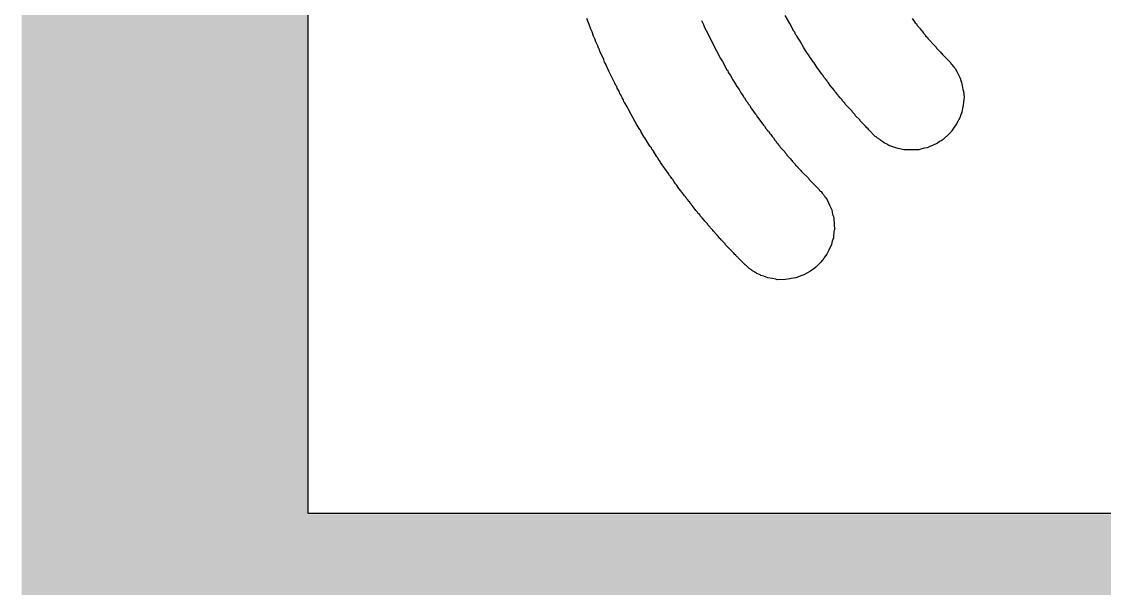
# Model space of a CAD drawing. Header units: millimetres. Extents: x -0.2 to 11.1, y -5.4 to 4.7.
# Drawn here: x -0.02 to 0.1315, y 0.0096 to 0.0889 of the extents above; entities that cross this region are included whole.
import ezdxf

# ---------------------------------------------------------------- set-up
doc = ezdxf.new("R2010")
doc.units = ezdxf.units.MM
doc.header["$MEASUREMENT"] = 0
for name, color, linetype in [('InternalPlane1', 76, 'Continuous'), ('InternalPlane2', 16, 'Continuous'), ('KeepOutLayer', 6, 'Continuous'), ('Mechanical13', 56, 'Continuous'), ('TopLayer', 1, 'Continuous'), ('TopSolder', 216, 'Continuous')]:
    doc.layers.add(name, color=color, linetype=linetype)

msp = doc.modelspace()

# ---------------------------------------------------------------- linework, layer by layer
at = {"layer": 'InternalPlane1'}
for p, q in [((0.0201, 0.0201), (0.0201, 0.22047)), ((2.31455, 0.0201), (0.0201, 0.0201))]:
    msp.add_line(p, q, dxfattribs=at)
at = {"layer": 'InternalPlane1', "const_width": 0.04}
for points in [[(0, 0), (0, 3.6063)], [(0, 0), (3.15748, 0)]]:
    msp.add_lwpolyline(points, dxfattribs=at)
at = {"layer": 'InternalPlane1', "const_width": 0.02}
msp.add_lwpolyline([(-0.01, 0, 1), (0.01, 0, 1)], format="xyb", close=True, dxfattribs=at)
msp.add_lwpolyline([(-0.01, 0, 1), (0.01, 0, 1)], format="xyb", close=True, dxfattribs=at)
at = {"layer": 'InternalPlane2'}
for p, q in [((0.0201, 0.0201), (0.0201, 0.22047)), ((2.31455, 0.0201), (0.0201, 0.0201))]:
    msp.add_line(p, q, dxfattribs=at)
at = {"layer": 'InternalPlane2', "const_width": 0.04}
for points in [[(0, 0), (0, 3.6063)], [(0, 0), (3.15748, 0)]]:
    msp.add_lwpolyline(points, dxfattribs=at)
at = {"layer": 'InternalPlane2', "const_width": 0.02}
msp.add_lwpolyline([(-0.01, 0, 1), (0.01, 0, 1)], format="xyb", close=True, dxfattribs=at)
msp.add_lwpolyline([(-0.01, 0, 1), (0.01, 0, 1)], format="xyb", close=True, dxfattribs=at)
at = {"layer": 'KeepOutLayer', "const_width": 0.01}
msp.add_lwpolyline([(0, 0), (0, 3.6063)], dxfattribs=at)
at = {"layer": 'Mechanical13', "const_width": 0.016}
msp.add_lwpolyline([(-0.00787, -0.00787), (-0.00787, 0.24016)], dxfattribs=at)
at = {"layer": 'TopLayer'}
for p, q in [((0.08748, 0.0886), (0.08685, 0.08974)), ((0.05935, 0.08873), (0.05909, 0.0893)), ((0.05941, 0.08848), (0.05935, 0.08873)), ((0.05966, 0.08784), (0.05941, 0.08848)), ((0.07515, 0.08905), (0.07541, 0.08848)), ((0.07541, 0.08848), (0.07556, 0.08807)), ((0.07556, 0.08807), (0.07578, 0.08765)), ((0.08805, 0.08753), (0.08748, 0.0886)), ((0.10461, 0.0893), (0.10506, 0.08873)), ((0.10506, 0.08873), (0.10518, 0.0886)), ((0.10518, 0.0886), (0.10537, 0.08829)), ((0.10537, 0.08829), (0.10563, 0.08803)), ((0.10563, 0.08803), (0.10569, 0.08791)), ((0.10569, 0.08791), (0.10594, 0.08765)), ((0.05982, 0.08743), (0.05966, 0.08784)), ((0.06004, 0.08683), (0.05982, 0.08743)), ((0.0602, 0.08649), (0.06004, 0.08683)), ((0.06036, 0.08607), (0.0602, 0.08649)), ((0.07578, 0.08765), (0.07724, 0.08481)), ((0.08818, 0.0874), (0.08805, 0.08753)), ((0.0883, 0.08709), (0.08818, 0.0874)), ((0.08843, 0.08696), (0.0883, 0.08709)), ((0.08849, 0.08683), (0.08843, 0.08696)), ((0.08894, 0.08614), (0.08849, 0.08683)), ((0.10594, 0.08765), (0.10601, 0.08753)), ((0.10601, 0.08753), (0.10613, 0.0874)), ((0.10613, 0.0874), (0.1062, 0.08728)), ((0.1062, 0.08728), (0.10645, 0.08702)), ((0.10645, 0.08702), (0.10651, 0.0869)), ((0.10651, 0.0869), (0.10676, 0.08664)), ((0.10676, 0.08664), (0.10683, 0.08652)), ((0.10683, 0.08652), (0.10727, 0.08607)), ((0.06061, 0.08551), (0.06036, 0.08607)), ((0.06074, 0.08519), (0.06061, 0.08551)), ((0.06083, 0.08509), (0.06074, 0.08519)), ((0.06093, 0.08475), (0.06083, 0.08509)), ((0.08947, 0.08522), (0.08894, 0.08614)), ((0.08979, 0.08471), (0.08947, 0.08522)), ((0.10727, 0.08607), (0.10733, 0.08595)), ((0.10733, 0.08595), (0.10797, 0.08532)), ((0.10797, 0.08532), (0.10803, 0.08519)), ((0.10803, 0.08519), (0.1086, 0.08462)), ((0.06146, 0.08358), (0.06093, 0.08475)), ((0.06156, 0.08323), (0.06146, 0.08358)), ((0.07724, 0.08481), (0.07781, 0.08373)), ((0.07781, 0.08373), (0.07806, 0.08329)), ((0.0902, 0.08411), (0.08979, 0.08471)), ((0.09026, 0.08399), (0.0902, 0.08411)), ((0.09058, 0.08355), (0.09026, 0.08399)), ((0.09064, 0.08342), (0.09058, 0.08355)), ((0.09083, 0.08323), (0.09064, 0.08342)), ((0.1086, 0.08462), (0.10866, 0.08449)), ((0.10866, 0.08449), (0.10879, 0.08443)), ((0.10879, 0.08443), (0.10885, 0.0843)), ((0.10885, 0.0843), (0.10999, 0.08317)), ((0.06175, 0.08291), (0.06156, 0.08323)), ((0.06181, 0.08279), (0.06175, 0.08291)), ((0.06219, 0.08196), (0.06181, 0.08279)), ((0.06301, 0.08026), (0.06219, 0.08196)), ((0.07806, 0.08329), (0.07869, 0.08215)), ((0.07869, 0.08215), (0.07882, 0.08203)), ((0.07882, 0.08203), (0.07888, 0.08177)), ((0.0909, 0.0831), (0.09083, 0.08323)), ((0.09121, 0.08266), (0.0909, 0.0831)), ((0.09127, 0.08253), (0.09121, 0.08266)), ((0.09191, 0.08165), (0.09127, 0.08253)), ((0.10999, 0.08317), (0.11005, 0.08304)), ((0.11005, 0.08304), (0.11024, 0.08285)), ((0.11024, 0.08285), (0.1103, 0.08272)), ((0.1103, 0.08272), (0.11043, 0.0826)), ((0.11043, 0.0826), (0.11049, 0.08247)), ((0.11049, 0.08247), (0.11062, 0.08234)), ((0.11062, 0.08234), (0.11087, 0.0819)), ((0.11087, 0.0819), (0.11132, 0.08095)), ((0.07888, 0.08177), (0.0792, 0.08133)), ((0.0792, 0.08133), (0.07951, 0.08076)), ((0.07951, 0.08076), (0.07977, 0.08038)), ((0.07977, 0.08038), (0.08008, 0.07981)), ((0.09197, 0.08152), (0.09191, 0.08165)), ((0.0921, 0.0814), (0.09197, 0.08152)), ((0.09229, 0.08108), (0.0921, 0.0814)), ((0.09248, 0.08089), (0.09229, 0.08108)), ((0.09254, 0.08076), (0.09248, 0.08089)), ((0.09267, 0.08064), (0.09254, 0.08076)), ((0.09273, 0.08051), (0.09267, 0.08064)), ((0.09292, 0.08032), (0.09273, 0.08051)), ((0.09314, 0.07997), (0.09292, 0.08032)), ((0.11132, 0.08095), (0.11144, 0.08064)), ((0.11144, 0.08064), (0.11151, 0.08038)), ((0.11151, 0.08038), (0.11157, 0.08019)), ((0.06314, 0.07994), (0.06301, 0.08026)), ((0.06327, 0.07981), (0.06314, 0.07994)), ((0.06333, 0.07956), (0.06327, 0.07981)), ((0.06365, 0.07906), (0.06333, 0.07956)), ((0.06371, 0.0788), (0.06365, 0.07906)), ((0.06387, 0.07865), (0.06371, 0.0788)), ((0.08008, 0.07981), (0.0804, 0.07937)), ((0.0804, 0.07937), (0.08065, 0.07893)), ((0.08065, 0.07893), (0.08097, 0.07849)), ((0.09346, 0.07959), (0.09314, 0.07997)), ((0.09374, 0.07925), (0.09346, 0.07959)), ((0.0938, 0.07912), (0.09374, 0.07925)), ((0.09396, 0.07896), (0.0938, 0.07912)), ((0.09425, 0.07861), (0.09396, 0.07896)), ((0.11157, 0.08019), (0.11163, 0.07994)), ((0.11163, 0.07994), (0.11173, 0.0794)), ((0.11173, 0.0794), (0.11179, 0.07915)), ((0.11179, 0.07915), (0.11189, 0.0783)), ((0.06402, 0.07823), (0.06387, 0.07865)), ((0.06421, 0.07792), (0.06402, 0.07823)), ((0.06428, 0.07767), (0.06421, 0.07792)), ((0.0644, 0.07754), (0.06428, 0.07767)), ((0.06472, 0.07697), (0.0644, 0.07754)), ((0.08097, 0.07849), (0.08103, 0.07836)), ((0.08103, 0.07836), (0.08116, 0.07823)), ((0.08116, 0.07823), (0.08141, 0.07779)), ((0.08141, 0.07779), (0.08154, 0.07767)), ((0.08154, 0.07767), (0.08173, 0.07735)), ((0.08173, 0.07735), (0.08185, 0.07722)), ((0.09431, 0.07849), (0.09425, 0.07861)), ((0.09456, 0.07823), (0.09431, 0.07849)), ((0.09463, 0.07811), (0.09456, 0.07823)), ((0.09481, 0.07792), (0.09463, 0.07811)), ((0.09488, 0.07779), (0.09481, 0.07792)), ((0.09519, 0.07748), (0.09488, 0.07779)), ((0.09526, 0.07735), (0.09519, 0.07748)), ((0.09576, 0.07684), (0.09526, 0.07735)), ((0.11182, 0.07767), (0.11176, 0.07722)), ((0.11189, 0.0783), (0.11182, 0.07767)), ((0.06529, 0.0759), (0.06472, 0.07697)), ((0.06554, 0.07545), (0.06529, 0.0759)), ((0.08185, 0.07722), (0.08211, 0.07678)), ((0.08211, 0.07678), (0.08252, 0.07618)), ((0.08252, 0.07618), (0.08268, 0.07596)), ((0.08268, 0.07596), (0.0828, 0.07583)), ((0.0828, 0.07583), (0.08299, 0.07552)), ((0.09583, 0.07672), (0.09576, 0.07684)), ((0.09621, 0.07634), (0.09583, 0.07672)), ((0.09627, 0.07621), (0.09621, 0.07634)), ((0.09665, 0.07583), (0.09627, 0.07621)), ((0.09671, 0.07571), (0.09665, 0.07583)), ((0.11138, 0.07577), (0.11132, 0.07552)), ((0.11151, 0.07608), (0.11138, 0.07577)), ((0.11157, 0.07621), (0.11151, 0.07608)), ((0.1117, 0.07697), (0.11157, 0.07621)), ((0.11176, 0.07722), (0.1117, 0.07697)), ((0.06586, 0.07488), (0.06554, 0.07545)), ((0.06611, 0.07444), (0.06586, 0.07488)), ((0.06643, 0.07394), (0.06611, 0.07444)), ((0.08299, 0.07552), (0.08359, 0.07473)), ((0.08359, 0.07473), (0.08381, 0.07438)), ((0.08381, 0.07438), (0.08394, 0.07425)), ((0.08394, 0.07425), (0.08413, 0.07394)), ((0.09728, 0.07514), (0.09671, 0.07571)), ((0.09734, 0.07501), (0.09728, 0.07514)), ((0.0981, 0.07425), (0.09734, 0.07501)), ((0.09826, 0.07403), (0.0981, 0.07425)), ((0.11081, 0.07457), (0.1104, 0.07397)), ((0.11132, 0.07552), (0.11081, 0.07457)), ((0.06649, 0.07381), (0.06643, 0.07394)), ((0.06662, 0.07368), (0.06649, 0.07381)), ((0.06668, 0.07343), (0.06662, 0.07368)), ((0.06681, 0.0733), (0.06668, 0.07343)), ((0.06712, 0.07273), (0.06681, 0.0733)), ((0.06719, 0.07261), (0.06712, 0.07273)), ((0.08413, 0.07394), (0.08432, 0.07375)), ((0.08432, 0.07375), (0.08438, 0.07362)), ((0.08438, 0.07362), (0.08451, 0.07356)), ((0.08451, 0.07356), (0.0847, 0.07324)), ((0.0847, 0.07324), (0.08483, 0.07311)), ((0.08483, 0.07311), (0.08502, 0.0728)), ((0.08502, 0.0728), (0.0852, 0.07261)), ((0.09848, 0.07387), (0.09826, 0.07403)), ((0.09855, 0.07375), (0.09848, 0.07387)), ((0.09946, 0.07283), (0.09855, 0.07375)), ((0.09959, 0.07277), (0.09946, 0.07283)), ((0.09978, 0.07258), (0.09959, 0.07277)), ((0.10932, 0.07277), (0.10895, 0.07239)), ((0.10945, 0.07283), (0.10932, 0.07277)), ((0.10999, 0.07337), (0.10945, 0.07283)), ((0.11005, 0.07349), (0.10999, 0.07337)), ((0.11018, 0.07362), (0.11005, 0.07349)), ((0.1104, 0.07397), (0.11018, 0.07362)), ((0.0675, 0.07216), (0.06719, 0.07261)), ((0.06776, 0.07172), (0.0675, 0.07216)), ((0.06794, 0.07141), (0.06776, 0.07172)), ((0.06813, 0.07122), (0.06794, 0.07141)), ((0.0682, 0.07103), (0.06813, 0.07122)), ((0.0852, 0.07261), (0.08539, 0.07229)), ((0.08539, 0.07229), (0.08558, 0.0721)), ((0.08558, 0.0721), (0.08565, 0.07198)), ((0.08565, 0.07198), (0.08584, 0.07179)), ((0.08584, 0.07179), (0.0859, 0.07166)), ((0.0859, 0.07166), (0.08609, 0.07147)), ((0.08609, 0.07147), (0.08615, 0.07134)), ((0.08615, 0.07134), (0.08653, 0.07096)), ((0.10009, 0.07239), (0.09978, 0.07258)), ((0.10022, 0.07226), (0.10009, 0.07239)), ((0.10054, 0.07207), (0.10022, 0.07226)), ((0.10069, 0.07191), (0.10054, 0.07207)), ((0.10111, 0.07175), (0.10069, 0.07191)), ((0.10123, 0.07163), (0.10111, 0.07175)), ((0.10136, 0.07156), (0.10123, 0.07163)), ((0.10164, 0.07147), (0.10136, 0.07156)), ((0.10234, 0.07122), (0.10164, 0.07147)), ((0.10265, 0.07115), (0.10234, 0.07122)), ((0.10673, 0.07125), (0.10635, 0.07118)), ((0.10708, 0.07141), (0.10673, 0.07125)), ((0.10749, 0.07156), (0.10708, 0.07141)), ((0.10819, 0.07188), (0.10749, 0.07156)), ((0.10844, 0.07213), (0.10819, 0.07188)), ((0.10869, 0.0722), (0.10844, 0.07213)), ((0.10882, 0.07232), (0.10869, 0.0722)), ((0.10895, 0.07239), (0.10882, 0.07232)), ((0.06839, 0.07084), (0.0682, 0.07103)), ((0.06889, 0.06995), (0.06839, 0.07084)), ((0.06902, 0.06983), (0.06889, 0.06995)), ((0.06908, 0.0697), (0.06902, 0.06983)), ((0.06934, 0.06932), (0.06908, 0.0697)), ((0.08653, 0.07096), (0.0866, 0.07084)), ((0.0866, 0.07084), (0.08679, 0.07065)), ((0.08679, 0.07065), (0.08685, 0.07052)), ((0.08685, 0.07052), (0.08704, 0.07033)), ((0.08704, 0.07033), (0.0871, 0.0702)), ((0.0871, 0.0702), (0.08761, 0.0697)), ((0.08761, 0.0697), (0.08767, 0.06957)), ((0.10291, 0.07109), (0.10265, 0.07115)), ((0.10326, 0.071), (0.10291, 0.07109)), ((0.10344, 0.07093), (0.10326, 0.071)), ((0.10556, 0.07096), (0.10344, 0.07093)), ((0.10582, 0.07103), (0.10556, 0.07096)), ((0.10616, 0.07112), (0.10582, 0.07103)), ((0.10635, 0.07118), (0.10616, 0.07112)), ((0.0694, 0.06919), (0.06934, 0.06932)), ((0.07047, 0.06768), (0.0694, 0.06919)), ((0.08767, 0.06957), (0.0878, 0.06945)), ((0.0878, 0.06945), (0.08786, 0.06932)), ((0.08786, 0.06932), (0.08824, 0.06894)), ((0.08824, 0.06894), (0.0883, 0.06881)), ((0.0883, 0.06881), (0.08856, 0.06862)), ((0.08856, 0.06862), (0.08862, 0.0685)), ((0.08862, 0.0685), (0.08906, 0.06806)), ((0.07066, 0.06736), (0.07047, 0.06768)), ((0.07079, 0.06723), (0.07066, 0.06736)), ((0.07098, 0.06692), (0.07079, 0.06723)), ((0.07111, 0.06679), (0.07098, 0.06692)), ((0.0713, 0.06647), (0.07111, 0.06679)), ((0.08906, 0.06806), (0.08912, 0.06793)), ((0.08912, 0.06793), (0.09014, 0.06692)), ((0.09014, 0.06692), (0.0902, 0.06679)), ((0.0902, 0.06679), (0.09159, 0.0654)), ((0.07142, 0.06635), (0.0713, 0.06647)), ((0.07149, 0.06622), (0.07142, 0.06635)), ((0.07164, 0.06606), (0.07149, 0.06622)), ((0.07196, 0.06556), (0.07164, 0.06606)), ((0.07224, 0.06521), (0.07196, 0.06556)), ((0.07269, 0.06464), (0.07224, 0.06521)), ((0.09159, 0.0654), (0.09165, 0.06527)), ((0.09165, 0.06527), (0.09175, 0.06518)), ((0.09175, 0.06518), (0.09187, 0.06512)), ((0.07275, 0.06451), (0.07269, 0.06464)), ((0.07294, 0.06433), (0.07275, 0.06451)), ((0.073, 0.0642), (0.07294, 0.06433)), ((0.07319, 0.06401), (0.073, 0.0642)), ((0.07363, 0.06344), (0.07319, 0.06401)), ((0.09187, 0.06512), (0.09203, 0.06489)), ((0.09203, 0.06489), (0.09216, 0.06477)), ((0.09216, 0.06477), (0.09222, 0.06464)), ((0.09222, 0.06464), (0.09235, 0.06451)), ((0.09235, 0.06451), (0.09241, 0.06439)), ((0.09241, 0.06439), (0.09254, 0.06426)), ((0.09254, 0.06426), (0.09273, 0.06395)), ((0.09273, 0.06395), (0.09311, 0.06312)), ((0.0737, 0.06331), (0.07363, 0.06344)), ((0.07382, 0.06319), (0.0737, 0.06331)), ((0.07398, 0.06297), (0.07382, 0.06319)), ((0.07427, 0.06262), (0.07398, 0.06297)), ((0.07433, 0.06249), (0.07427, 0.06262)), ((0.07458, 0.06224), (0.07433, 0.06249)), ((0.07465, 0.06211), (0.07458, 0.06224)), ((0.09311, 0.06312), (0.09336, 0.06255)), ((0.09336, 0.06255), (0.09342, 0.0623)), ((0.09342, 0.0623), (0.09349, 0.06192)), ((0.0749, 0.06186), (0.07465, 0.06211)), ((0.07496, 0.06173), (0.0749, 0.06186)), ((0.07515, 0.06154), (0.07496, 0.06173)), ((0.07522, 0.06142), (0.07515, 0.06154)), ((0.07553, 0.0611), (0.07522, 0.06142)), ((0.07559, 0.06097), (0.07553, 0.0611)), ((0.07597, 0.06059), (0.07559, 0.06097)), ((0.09349, 0.06192), (0.09361, 0.06161)), ((0.09361, 0.06161), (0.09368, 0.06135)), ((0.09368, 0.06135), (0.09374, 0.05977)), ((0.07604, 0.06047), (0.07597, 0.06059)), ((0.07635, 0.06015), (0.07604, 0.06047)), ((0.07642, 0.06003), (0.07635, 0.06015)), ((0.07673, 0.05971), (0.07642, 0.06003)), ((0.0768, 0.05958), (0.07673, 0.05971)), ((0.0773, 0.05908), (0.0768, 0.05958)), ((0.09368, 0.05958), (0.09361, 0.05863)), ((0.09374, 0.05977), (0.09368, 0.05958)), ((0.07737, 0.05895), (0.0773, 0.05908)), ((0.07762, 0.0587), (0.07737, 0.05895)), ((0.07768, 0.05857), (0.07762, 0.0587)), ((0.07781, 0.05851), (0.07768, 0.05857)), ((0.07787, 0.05838), (0.07781, 0.05851)), ((0.07844, 0.05781), (0.07787, 0.05838)), ((0.0785, 0.05769), (0.07844, 0.05781)), ((0.07964, 0.05655), (0.0785, 0.05769)), ((0.09333, 0.05772), (0.09298, 0.05693)), ((0.09342, 0.05819), (0.09333, 0.05772)), ((0.09361, 0.05863), (0.09342, 0.05819)), ((0.0798, 0.05633), (0.07964, 0.05655)), ((0.07993, 0.05626), (0.0798, 0.05633)), ((0.07996, 0.05617), (0.07993, 0.05626)), ((0.08012, 0.05601), (0.07996, 0.05617)), ((0.09267, 0.05636), (0.09235, 0.05592)), ((0.09298, 0.05693), (0.09267, 0.05636)), ((0.08024, 0.05595), (0.08012, 0.05601)), ((0.08027, 0.05585), (0.08024, 0.05595)), ((0.08132, 0.05481), (0.08027, 0.05585)), ((0.08144, 0.05475), (0.08132, 0.05481)), ((0.08182, 0.05437), (0.08144, 0.05475)), ((0.09112, 0.05456), (0.09086, 0.0543)), ((0.09124, 0.05462), (0.09112, 0.05456)), ((0.09191, 0.05528), (0.09124, 0.05462)), ((0.09197, 0.05541), (0.09191, 0.05528)), ((0.0921, 0.05554), (0.09197, 0.05541)), ((0.09216, 0.05566), (0.0921, 0.05554)), ((0.09229, 0.05579), (0.09216, 0.05566)), ((0.09235, 0.05592), (0.09229, 0.05579)), ((0.08214, 0.05418), (0.08182, 0.05437)), ((0.08226, 0.05405), (0.08214, 0.05418)), ((0.08239, 0.05399), (0.08226, 0.05405)), ((0.08277, 0.05374), (0.08239, 0.05399)), ((0.0829, 0.05367), (0.08277, 0.05374)), ((0.08334, 0.05348), (0.0829, 0.05367)), ((0.08343, 0.05339), (0.08334, 0.05348)), ((0.08385, 0.05329), (0.08343, 0.05339)), ((0.08441, 0.05304), (0.08385, 0.05329)), ((0.08505, 0.05298), (0.08441, 0.05304)), ((0.08833, 0.05304), (0.0877, 0.05298)), ((0.08916, 0.05336), (0.08833, 0.05304)), ((0.08947, 0.05348), (0.08916, 0.05336)), ((0.09029, 0.05392), (0.08947, 0.05348)), ((0.09074, 0.05424), (0.09029, 0.05392)), ((0.09086, 0.0543), (0.09074, 0.05424)), ((0.08555, 0.05285), (0.08505, 0.05298)), ((0.08574, 0.05279), (0.08555, 0.05285)), ((0.08691, 0.05282), (0.08574, 0.05279)), ((0.08751, 0.05291), (0.08691, 0.05282)), ((0.0877, 0.05298), (0.08751, 0.05291))]:
    msp.add_line(p, q, dxfattribs=at)
at = {"layer": 'TopSolder'}
for p, q in [((0.08748, 0.0886), (0.08685, 0.08974)), ((0.05935, 0.08873), (0.05909, 0.0893)), ((0.05941, 0.08848), (0.05935, 0.08873)), ((0.05966, 0.08784), (0.05941, 0.08848)), ((0.07515, 0.08905), (0.07541, 0.08848)), ((0.07541, 0.08848), (0.07556, 0.08807)), ((0.07556, 0.08807), (0.07578, 0.08765)), ((0.08805, 0.08753), (0.08748, 0.0886)), ((0.10461, 0.0893), (0.10506, 0.08873)), ((0.10506, 0.08873), (0.10518, 0.0886)), ((0.10518, 0.0886), (0.10537, 0.08829)), ((0.10537, 0.08829), (0.10563, 0.08803)), ((0.10563, 0.08803), (0.10569, 0.08791)), ((0.10569, 0.08791), (0.10594, 0.08765)), ((0.05982, 0.08743), (0.05966, 0.08784)), ((0.06004, 0.08683), (0.05982, 0.08743)), ((0.0602, 0.08649), (0.06004, 0.08683)), ((0.06036, 0.08607), (0.0602, 0.08649)), ((0.07578, 0.08765), (0.07724, 0.08481)), ((0.08818, 0.0874), (0.08805, 0.08753)), ((0.0883, 0.08709), (0.08818, 0.0874)), ((0.08843, 0.08696), (0.0883, 0.08709)), ((0.08849, 0.08683), (0.08843, 0.08696)), ((0.08894, 0.08614), (0.08849, 0.08683)), ((0.10594, 0.08765), (0.10601, 0.08753)), ((0.10601, 0.08753), (0.10613, 0.0874)), ((0.10613, 0.0874), (0.1062, 0.08728)), ((0.1062, 0.08728), (0.10645, 0.08702)), ((0.10645, 0.08702), (0.10651, 0.0869)), ((0.10651, 0.0869), (0.10676, 0.08664)), ((0.10676, 0.08664), (0.10683, 0.08652)), ((0.10683, 0.08652), (0.10727, 0.08607)), ((0.06061, 0.08551), (0.06036, 0.08607)), ((0.06074, 0.08519), (0.06061, 0.08551)), ((0.06083, 0.08509), (0.06074, 0.08519)), ((0.06093, 0.08475), (0.06083, 0.08509)), ((0.08947, 0.08522), (0.08894, 0.08614)), ((0.08979, 0.08471), (0.08947, 0.08522)), ((0.10727, 0.08607), (0.10733, 0.08595)), ((0.10733, 0.08595), (0.10797, 0.08532)), ((0.10797, 0.08532), (0.10803, 0.08519)), ((0.10803, 0.08519), (0.1086, 0.08462)), ((0.06146, 0.08358), (0.06093, 0.08475)), ((0.06156, 0.08323), (0.06146, 0.08358)), ((0.07724, 0.08481), (0.07781, 0.08373)), ((0.07781, 0.08373), (0.07806, 0.08329)), ((0.0902, 0.08411), (0.08979, 0.08471)), ((0.09026, 0.08399), (0.0902, 0.08411)), ((0.09058, 0.08355), (0.09026, 0.08399)), ((0.09064, 0.08342), (0.09058, 0.08355)), ((0.09083, 0.08323), (0.09064, 0.08342)), ((0.1086, 0.08462), (0.10866, 0.08449)), ((0.10866, 0.08449), (0.10879, 0.08443)), ((0.10879, 0.08443), (0.10885, 0.0843)), ((0.10885, 0.0843), (0.10999, 0.08317)), ((0.06175, 0.08291), (0.06156, 0.08323)), ((0.06181, 0.08279), (0.06175, 0.08291)), ((0.06219, 0.08196), (0.06181, 0.08279)), ((0.06301, 0.08026), (0.06219, 0.08196)), ((0.07806, 0.08329), (0.07869, 0.08215)), ((0.07869, 0.08215), (0.07882, 0.08203)), ((0.07882, 0.08203), (0.07888, 0.08177)), ((0.0909, 0.0831), (0.09083, 0.08323)), ((0.09121, 0.08266), (0.0909, 0.0831)), ((0.09127, 0.08253), (0.09121, 0.08266)), ((0.09191, 0.08165), (0.09127, 0.08253)), ((0.10999, 0.08317), (0.11005, 0.08304)), ((0.11005, 0.08304), (0.11024, 0.08285)), ((0.11024, 0.08285), (0.1103, 0.08272)), ((0.1103, 0.08272), (0.11043, 0.0826)), ((0.11043, 0.0826), (0.11049, 0.08247)), ((0.11049, 0.08247), (0.11062, 0.08234)), ((0.11062, 0.08234), (0.11087, 0.0819)), ((0.11087, 0.0819), (0.11132, 0.08095)), ((0.07888, 0.08177), (0.0792, 0.08133)), ((0.0792, 0.08133), (0.07951, 0.08076)), ((0.07951, 0.08076), (0.07977, 0.08038)), ((0.07977, 0.08038), (0.08008, 0.07981)), ((0.09197, 0.08152), (0.09191, 0.08165)), ((0.0921, 0.0814), (0.09197, 0.08152)), ((0.09229, 0.08108), (0.0921, 0.0814)), ((0.09248, 0.08089), (0.09229, 0.08108)), ((0.09254, 0.08076), (0.09248, 0.08089)), ((0.09267, 0.08064), (0.09254, 0.08076)), ((0.09273, 0.08051), (0.09267, 0.08064)), ((0.09292, 0.08032), (0.09273, 0.08051)), ((0.09314, 0.07997), (0.09292, 0.08032)), ((0.11132, 0.08095), (0.11144, 0.08064)), ((0.11144, 0.08064), (0.11151, 0.08038)), ((0.11151, 0.08038), (0.11157, 0.08019)), ((0.06314, 0.07994), (0.06301, 0.08026)), ((0.06327, 0.07981), (0.06314, 0.07994)), ((0.06333, 0.07956), (0.06327, 0.07981)), ((0.06365, 0.07906), (0.06333, 0.07956)), ((0.06371, 0.0788), (0.06365, 0.07906)), ((0.06387, 0.07865), (0.06371, 0.0788)), ((0.08008, 0.07981), (0.0804, 0.07937)), ((0.0804, 0.07937), (0.08065, 0.07893)), ((0.08065, 0.07893), (0.08097, 0.07849)), ((0.09346, 0.07959), (0.09314, 0.07997)), ((0.09374, 0.07925), (0.09346, 0.07959)), ((0.0938, 0.07912), (0.09374, 0.07925)), ((0.09396, 0.07896), (0.0938, 0.07912)), ((0.09425, 0.07861), (0.09396, 0.07896)), ((0.11157, 0.08019), (0.11163, 0.07994)), ((0.11163, 0.07994), (0.11173, 0.0794)), ((0.11173, 0.0794), (0.11179, 0.07915)), ((0.11179, 0.07915), (0.11189, 0.0783)), ((0.06402, 0.07823), (0.06387, 0.07865)), ((0.06421, 0.07792), (0.06402, 0.07823)), ((0.06428, 0.07767), (0.06421, 0.07792)), ((0.0644, 0.07754), (0.06428, 0.07767)), ((0.06472, 0.07697), (0.0644, 0.07754)), ((0.08097, 0.07849), (0.08103, 0.07836)), ((0.08103, 0.07836), (0.08116, 0.07823)), ((0.08116, 0.07823), (0.08141, 0.07779)), ((0.08141, 0.07779), (0.08154, 0.07767)), ((0.08154, 0.07767), (0.08173, 0.07735)), ((0.08173, 0.07735), (0.08185, 0.07722)), ((0.09431, 0.07849), (0.09425, 0.07861)), ((0.09456, 0.07823), (0.09431, 0.07849)), ((0.09463, 0.07811), (0.09456, 0.07823)), ((0.09481, 0.07792), (0.09463, 0.07811)), ((0.09488, 0.07779), (0.09481, 0.07792)), ((0.09519, 0.07748), (0.09488, 0.07779)), ((0.09526, 0.07735), (0.09519, 0.07748)), ((0.09576, 0.07684), (0.09526, 0.07735)), ((0.11182, 0.07767), (0.11176, 0.07722)), ((0.11189, 0.0783), (0.11182, 0.07767)), ((0.06529, 0.0759), (0.06472, 0.07697)), ((0.06554, 0.07545), (0.06529, 0.0759)), ((0.08185, 0.07722), (0.08211, 0.07678)), ((0.08211, 0.07678), (0.08252, 0.07618)), ((0.08252, 0.07618), (0.08268, 0.07596)), ((0.08268, 0.07596), (0.0828, 0.07583)), ((0.0828, 0.07583), (0.08299, 0.07552)), ((0.09583, 0.07672), (0.09576, 0.07684)), ((0.09621, 0.07634), (0.09583, 0.07672)), ((0.09627, 0.07621), (0.09621, 0.07634)), ((0.09665, 0.07583), (0.09627, 0.07621)), ((0.09671, 0.07571), (0.09665, 0.07583)), ((0.11138, 0.07577), (0.11132, 0.07552)), ((0.11151, 0.07608), (0.11138, 0.07577)), ((0.11157, 0.07621), (0.11151, 0.07608)), ((0.1117, 0.07697), (0.11157, 0.07621)), ((0.11176, 0.07722), (0.1117, 0.07697)), ((0.06586, 0.07488), (0.06554, 0.07545)), ((0.06611, 0.07444), (0.06586, 0.07488)), ((0.06643, 0.07394), (0.06611, 0.07444)), ((0.08299, 0.07552), (0.08359, 0.07473)), ((0.08359, 0.07473), (0.08381, 0.07438)), ((0.08381, 0.07438), (0.08394, 0.07425)), ((0.08394, 0.07425), (0.08413, 0.07394)), ((0.09728, 0.07514), (0.09671, 0.07571)), ((0.09734, 0.07501), (0.09728, 0.07514)), ((0.0981, 0.07425), (0.09734, 0.07501)), ((0.09826, 0.07403), (0.0981, 0.07425)), ((0.11081, 0.07457), (0.1104, 0.07397)), ((0.11132, 0.07552), (0.11081, 0.07457)), ((0.06649, 0.07381), (0.06643, 0.07394)), ((0.06662, 0.07368), (0.06649, 0.07381)), ((0.06668, 0.07343), (0.06662, 0.07368)), ((0.06681, 0.0733), (0.06668, 0.07343)), ((0.06712, 0.07273), (0.06681, 0.0733)), ((0.06719, 0.07261), (0.06712, 0.07273)), ((0.08413, 0.07394), (0.08432, 0.07375)), ((0.08432, 0.07375), (0.08438, 0.07362)), ((0.08438, 0.07362), (0.08451, 0.07356)), ((0.08451, 0.07356), (0.0847, 0.07324)), ((0.0847, 0.07324), (0.08483, 0.07311)), ((0.08483, 0.07311), (0.08502, 0.0728)), ((0.08502, 0.0728), (0.0852, 0.07261)), ((0.09848, 0.07387), (0.09826, 0.07403)), ((0.09855, 0.07375), (0.09848, 0.07387)), ((0.09946, 0.07283), (0.09855, 0.07375)), ((0.09959, 0.07277), (0.09946, 0.07283)), ((0.09978, 0.07258), (0.09959, 0.07277)), ((0.10932, 0.07277), (0.10895, 0.07239)), ((0.10945, 0.07283), (0.10932, 0.07277)), ((0.10999, 0.07337), (0.10945, 0.07283)), ((0.11005, 0.07349), (0.10999, 0.07337)), ((0.11018, 0.07362), (0.11005, 0.07349)), ((0.1104, 0.07397), (0.11018, 0.07362)), ((0.0675, 0.07216), (0.06719, 0.07261)), ((0.06776, 0.07172), (0.0675, 0.07216)), ((0.06794, 0.07141), (0.06776, 0.07172)), ((0.06813, 0.07122), (0.06794, 0.07141)), ((0.0682, 0.07103), (0.06813, 0.07122)), ((0.0852, 0.07261), (0.08539, 0.07229)), ((0.08539, 0.07229), (0.08558, 0.0721)), ((0.08558, 0.0721), (0.08565, 0.07198)), ((0.08565, 0.07198), (0.08584, 0.07179)), ((0.08584, 0.07179), (0.0859, 0.07166)), ((0.0859, 0.07166), (0.08609, 0.07147)), ((0.08609, 0.07147), (0.08615, 0.07134)), ((0.08615, 0.07134), (0.08653, 0.07096)), ((0.10009, 0.07239), (0.09978, 0.07258)), ((0.10022, 0.07226), (0.10009, 0.07239)), ((0.10054, 0.07207), (0.10022, 0.07226)), ((0.10069, 0.07191), (0.10054, 0.07207)), ((0.10111, 0.07175), (0.10069, 0.07191)), ((0.10123, 0.07163), (0.10111, 0.07175)), ((0.10136, 0.07156), (0.10123, 0.07163)), ((0.10164, 0.07147), (0.10136, 0.07156)), ((0.10234, 0.07122), (0.10164, 0.07147)), ((0.10265, 0.07115), (0.10234, 0.07122)), ((0.10673, 0.07125), (0.10635, 0.07118)), ((0.10708, 0.07141), (0.10673, 0.07125)), ((0.10749, 0.07156), (0.10708, 0.07141)), ((0.10819, 0.07188), (0.10749, 0.07156)), ((0.10844, 0.07213), (0.10819, 0.07188)), ((0.10869, 0.0722), (0.10844, 0.07213)), ((0.10882, 0.07232), (0.10869, 0.0722)), ((0.10895, 0.07239), (0.10882, 0.07232)), ((0.06839, 0.07084), (0.0682, 0.07103)), ((0.06889, 0.06995), (0.06839, 0.07084)), ((0.06902, 0.06983), (0.06889, 0.06995)), ((0.06908, 0.0697), (0.06902, 0.06983)), ((0.06934, 0.06932), (0.06908, 0.0697)), ((0.08653, 0.07096), (0.0866, 0.07084)), ((0.0866, 0.07084), (0.08679, 0.07065)), ((0.08679, 0.07065), (0.08685, 0.07052)), ((0.08685, 0.07052), (0.08704, 0.07033)), ((0.08704, 0.07033), (0.0871, 0.0702)), ((0.0871, 0.0702), (0.08761, 0.0697)), ((0.08761, 0.0697), (0.08767, 0.06957)), ((0.10291, 0.07109), (0.10265, 0.07115)), ((0.10326, 0.071), (0.10291, 0.07109)), ((0.10344, 0.07093), (0.10326, 0.071)), ((0.10556, 0.07096), (0.10344, 0.07093)), ((0.10582, 0.07103), (0.10556, 0.07096)), ((0.10616, 0.07112), (0.10582, 0.07103)), ((0.10635, 0.07118), (0.10616, 0.07112)), ((0.0694, 0.06919), (0.06934, 0.06932)), ((0.07047, 0.06768), (0.0694, 0.06919)), ((0.08767, 0.06957), (0.0878, 0.06945)), ((0.0878, 0.06945), (0.08786, 0.06932)), ((0.08786, 0.06932), (0.08824, 0.06894)), ((0.08824, 0.06894), (0.0883, 0.06881)), ((0.0883, 0.06881), (0.08856, 0.06862)), ((0.08856, 0.06862), (0.08862, 0.0685)), ((0.08862, 0.0685), (0.08906, 0.06806)), ((0.07066, 0.06736), (0.07047, 0.06768)), ((0.07079, 0.06723), (0.07066, 0.06736)), ((0.07098, 0.06692), (0.07079, 0.06723)), ((0.07111, 0.06679), (0.07098, 0.06692)), ((0.0713, 0.06647), (0.07111, 0.06679)), ((0.08906, 0.06806), (0.08912, 0.06793)), ((0.08912, 0.06793), (0.09014, 0.06692)), ((0.09014, 0.06692), (0.0902, 0.06679)), ((0.0902, 0.06679), (0.09159, 0.0654)), ((0.07142, 0.06635), (0.0713, 0.06647)), ((0.07149, 0.06622), (0.07142, 0.06635)), ((0.07164, 0.06606), (0.07149, 0.06622)), ((0.07196, 0.06556), (0.07164, 0.06606)), ((0.07224, 0.06521), (0.07196, 0.06556)), ((0.07269, 0.06464), (0.07224, 0.06521)), ((0.09159, 0.0654), (0.09165, 0.06527)), ((0.09165, 0.06527), (0.09175, 0.06518)), ((0.09175, 0.06518), (0.09187, 0.06512)), ((0.07275, 0.06451), (0.07269, 0.06464)), ((0.07294, 0.06433), (0.07275, 0.06451)), ((0.073, 0.0642), (0.07294, 0.06433)), ((0.07319, 0.06401), (0.073, 0.0642)), ((0.07363, 0.06344), (0.07319, 0.06401)), ((0.09187, 0.06512), (0.09203, 0.06489)), ((0.09203, 0.06489), (0.09216, 0.06477)), ((0.09216, 0.06477), (0.09222, 0.06464)), ((0.09222, 0.06464), (0.09235, 0.06451)), ((0.09235, 0.06451), (0.09241, 0.06439)), ((0.09241, 0.06439), (0.09254, 0.06426)), ((0.09254, 0.06426), (0.09273, 0.06395)), ((0.09273, 0.06395), (0.09311, 0.06312)), ((0.0737, 0.06331), (0.07363, 0.06344)), ((0.07382, 0.06319), (0.0737, 0.06331)), ((0.07398, 0.06297), (0.07382, 0.06319)), ((0.07427, 0.06262), (0.07398, 0.06297)), ((0.07433, 0.06249), (0.07427, 0.06262)), ((0.07458, 0.06224), (0.07433, 0.06249)), ((0.07465, 0.06211), (0.07458, 0.06224)), ((0.09311, 0.06312), (0.09336, 0.06255)), ((0.09336, 0.06255), (0.09342, 0.0623)), ((0.09342, 0.0623), (0.09349, 0.06192)), ((0.0749, 0.06186), (0.07465, 0.06211)), ((0.07496, 0.06173), (0.0749, 0.06186)), ((0.07515, 0.06154), (0.07496, 0.06173)), ((0.07522, 0.06142), (0.07515, 0.06154)), ((0.07553, 0.0611), (0.07522, 0.06142)), ((0.07559, 0.06097), (0.07553, 0.0611)), ((0.07597, 0.06059), (0.07559, 0.06097)), ((0.09349, 0.06192), (0.09361, 0.06161)), ((0.09361, 0.06161), (0.09368, 0.06135)), ((0.09368, 0.06135), (0.09374, 0.05977)), ((0.07604, 0.06047), (0.07597, 0.06059)), ((0.07635, 0.06015), (0.07604, 0.06047)), ((0.07642, 0.06003), (0.07635, 0.06015)), ((0.07673, 0.05971), (0.07642, 0.06003)), ((0.0768, 0.05958), (0.07673, 0.05971)), ((0.0773, 0.05908), (0.0768, 0.05958)), ((0.09368, 0.05958), (0.09361, 0.05863)), ((0.09374, 0.05977), (0.09368, 0.05958)), ((0.07737, 0.05895), (0.0773, 0.05908)), ((0.07762, 0.0587), (0.07737, 0.05895)), ((0.07768, 0.05857), (0.07762, 0.0587)), ((0.07781, 0.05851), (0.07768, 0.05857)), ((0.07787, 0.05838), (0.07781, 0.05851)), ((0.07844, 0.05781), (0.07787, 0.05838)), ((0.0785, 0.05769), (0.07844, 0.05781)), ((0.07964, 0.05655), (0.0785, 0.05769)), ((0.09333, 0.05772), (0.09298, 0.05693)), ((0.09342, 0.05819), (0.09333, 0.05772)), ((0.09361, 0.05863), (0.09342, 0.05819)), ((0.0798, 0.05633), (0.07964, 0.05655)), ((0.07993, 0.05626), (0.0798, 0.05633)), ((0.07996, 0.05617), (0.07993, 0.05626)), ((0.08012, 0.05601), (0.07996, 0.05617)), ((0.09267, 0.05636), (0.09235, 0.05592)), ((0.09298, 0.05693), (0.09267, 0.05636)), ((0.08024, 0.05595), (0.08012, 0.05601)), ((0.08027, 0.05585), (0.08024, 0.05595)), ((0.08132, 0.05481), (0.08027, 0.05585)), ((0.08144, 0.05475), (0.08132, 0.05481)), ((0.08182, 0.05437), (0.08144, 0.05475)), ((0.09112, 0.05456), (0.09086, 0.0543)), ((0.09124, 0.05462), (0.09112, 0.05456)), ((0.09191, 0.05528), (0.09124, 0.05462)), ((0.09197, 0.05541), (0.09191, 0.05528)), ((0.0921, 0.05554), (0.09197, 0.05541)), ((0.09216, 0.05566), (0.0921, 0.05554)), ((0.09229, 0.05579), (0.09216, 0.05566)), ((0.09235, 0.05592), (0.09229, 0.05579)), ((0.08214, 0.05418), (0.08182, 0.05437)), ((0.08226, 0.05405), (0.08214, 0.05418)), ((0.08239, 0.05399), (0.08226, 0.05405)), ((0.08277, 0.05374), (0.08239, 0.05399)), ((0.0829, 0.05367), (0.08277, 0.05374)), ((0.08334, 0.05348), (0.0829, 0.05367)), ((0.08343, 0.05339), (0.08334, 0.05348)), ((0.08385, 0.05329), (0.08343, 0.05339)), ((0.08441, 0.05304), (0.08385, 0.05329)), ((0.08505, 0.05298), (0.08441, 0.05304)), ((0.08833, 0.05304), (0.0877, 0.05298)), ((0.08916, 0.05336), (0.08833, 0.05304)), ((0.08947, 0.05348), (0.08916, 0.05336)), ((0.09029, 0.05392), (0.08947, 0.05348)), ((0.09074, 0.05424), (0.09029, 0.05392)), ((0.09086, 0.0543), (0.09074, 0.05424)), ((0.08555, 0.05285), (0.08505, 0.05298)), ((0.08574, 0.05279), (0.08555, 0.05285)), ((0.08691, 0.05282), (0.08574, 0.05279)), ((0.08751, 0.05291), (0.08691, 0.05282)), ((0.0877, 0.05298), (0.08751, 0.05291))]:
    msp.add_line(p, q, dxfattribs=at)

doc.saveas('drawing.dxf')
